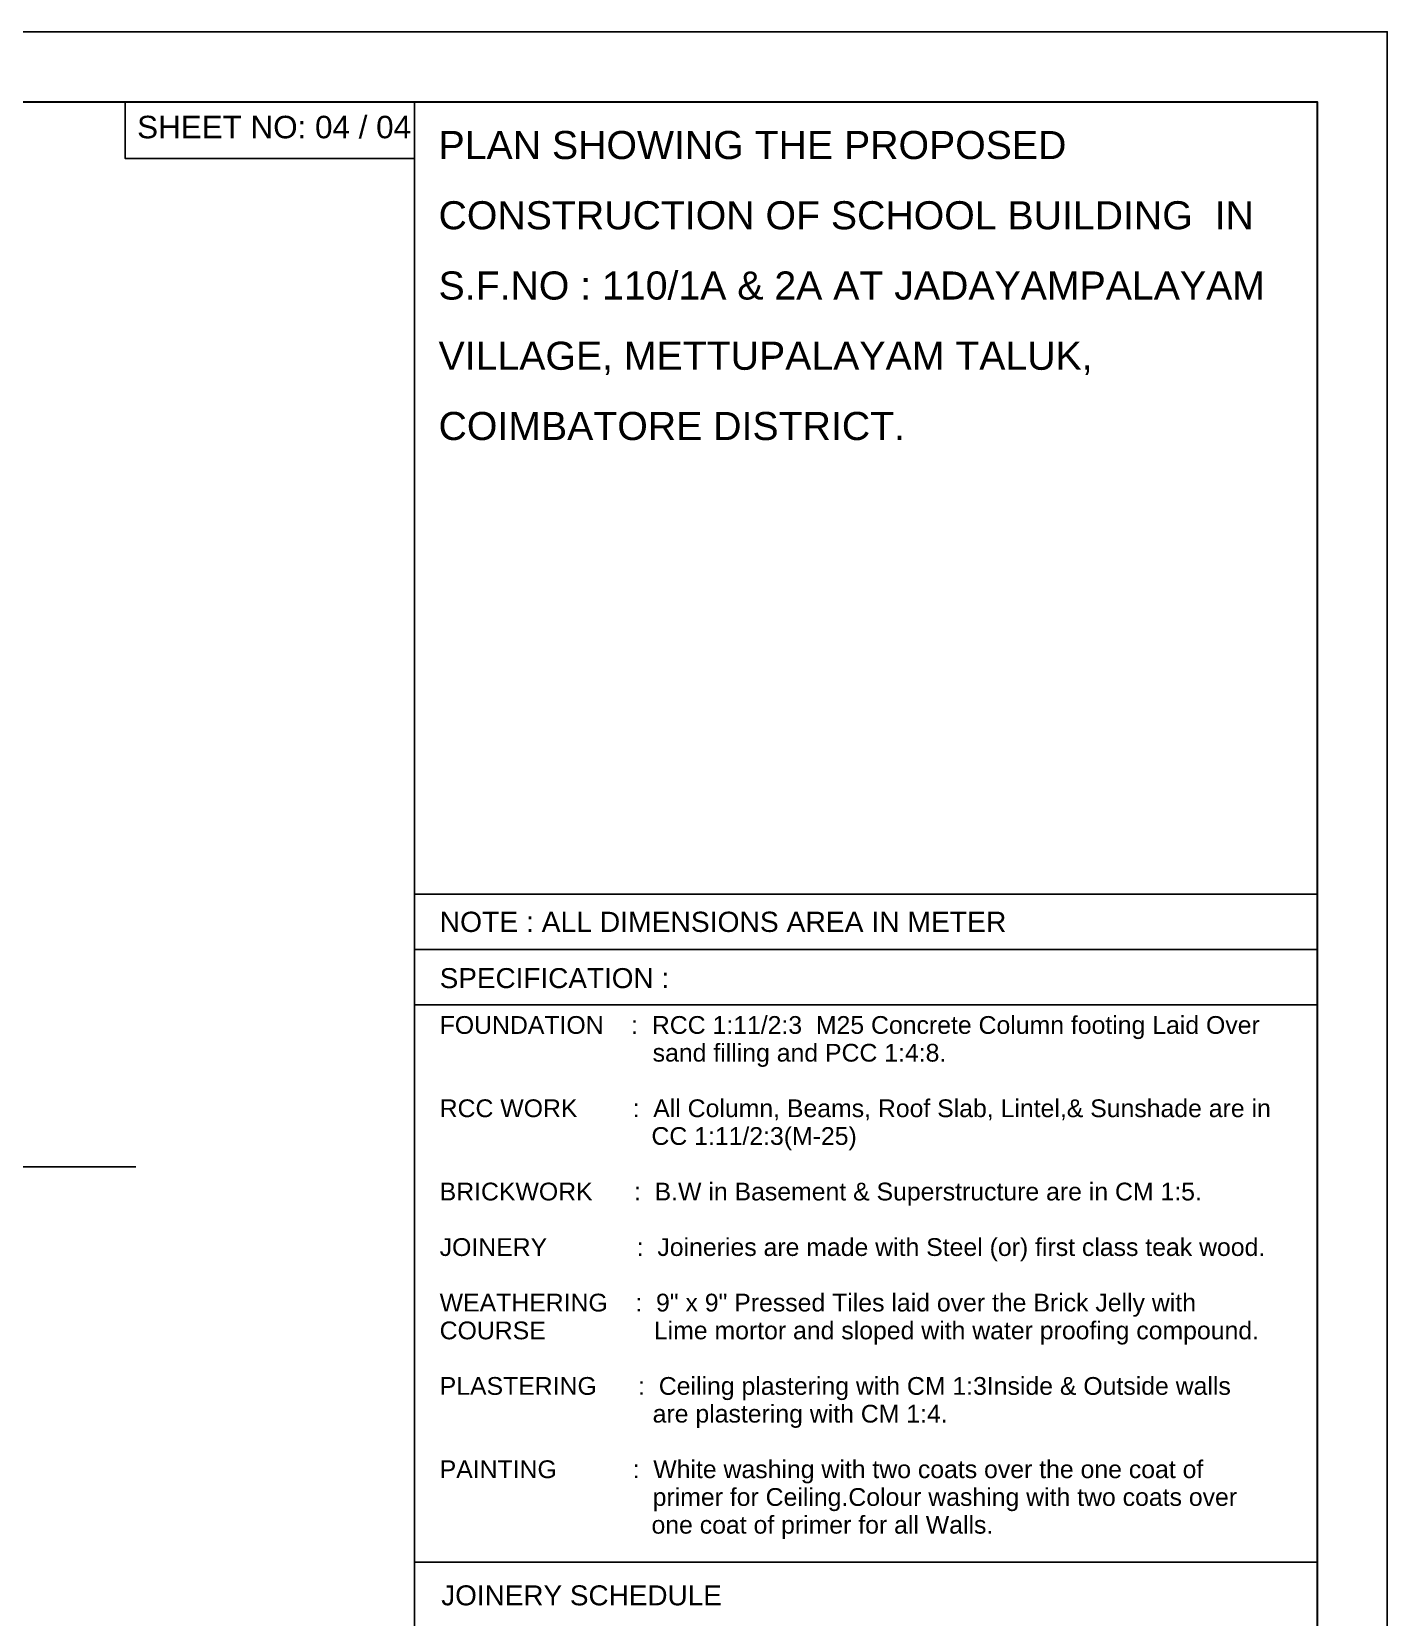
# Model space of a CAD drawing. Header units: metres. Extents: x -1744 to -758, y -4183 to -3914.
# Drawn here: x -782.46 to -758.34, y -4114.03 to -4085.82 of the extents above; entities that cross this region are included whole.
import ezdxf
from ezdxf.enums import TextEntityAlignment as Align

# ---------------------------------------------------------------- set-up
doc = ezdxf.new("R2010")
doc.units = ezdxf.units.M
doc.layers.add('A_---WALLS', color=255, linetype='Continuous', lineweight=30)
doc.layers.add('TEXT', color=7, linetype='Continuous')
doc.layers.add('WALL', color=7, linetype='Continuous')
doc.styles.add('KK', font='arial.ttf', dxfattribs={"width": 0.75})

# ---------------------------------------------------------------- blocks, each defined once
blk = doc.blocks.new('A$C1C9B1590')
for p, q in [((829.838, 11.395), (829.838, 95.895)), ((829.838, 81.799), (845.898, 81.799)), ((829.838, 80.814), (845.898, 80.814)), ((829.838, 80.814), (845.898, 80.814)), ((829.838, 80.814), (845.898, 80.814)), ((829.838, 80.814), (845.898, 80.814)), ((829.838, 80.814), (845.898, 80.814)), ((829.838, 79.83), (845.898, 79.83)), ((708.963, 76.946), (824.879, 76.946)), ((829.838, 69.913), (845.898, 69.913))]:
    blk.add_line(p, q)
at = {"color": 1}
blk.add_lwpolyline([(704.169, 97.145), (847.148, 97.145), (847.148, 10.145), (704.169, 10.145)], close=True, dxfattribs=at)
at = {"layer": 'A_---WALLS'}
blk.add_lwpolyline([(705.419, 95.895), (845.898, 95.895), (845.898, 11.395), (705.419, 11.395)], close=True, dxfattribs=at)
at = {"layer": 'WALL'}
blk.add_lwpolyline([(829.838, 95.895), (824.688, 95.895), (824.688, 94.891), (829.838, 94.891)], close=True, dxfattribs=at)
at = {"layer": 'TEXT', "style": 'KK'}
for s, height, p in [('SHEET NO: 04 / 04', 0.4, (824.902, 95.249)), ('SPECIFICATION :', 0.35544, (830.286, 80.128)), ('FOUNDATION    :  RCC 1:11/2:3  M25 Concrete Column footing Laid Over ', 0.31594, (830.286, 79.314)), ('sand filling and PCC 1:4:8.', 0.31594, (834.076, 78.82)), ('RCC WORK        :  All Column, Beams, Roof Slab, Lintel,& Sunshade are in ', 0.31594, (830.286, 77.832)), ('CC 1:11/2:3(M-25)', 0.31594, (834.054, 77.338)), ('BRICKWORK      :  B.W in Basement & Superstructure are in CM 1:5.', 0.31594, (830.286, 76.35)), ('JOINERY             :  Joineries are made with Steel (or) first class teak wood.', 0.31594, (830.286, 75.362)), ('WEATHERING    :  9" x 9" Pressed Tiles laid over the Brick Jelly with ', 0.31594, (830.286, 74.374)), ('COURSE', 0.3159, (830.286, 73.879)), ('Lime mortor and sloped with water proofing compound.', 0.31594, (834.097, 73.879)), ('PLASTERING      :  Ceiling plastering with CM 1:3Inside & Outside walls ', 0.31594, (830.286, 72.891)), ('are plastering with CM 1:4.', 0.31594, (834.076, 72.397)), ('PAINTING           :  White washing with two coats over the one coat of ', 0.31594, (830.286, 71.409)), ('primer for Ceiling.Colour washing with two coats over ', 0.31594, (834.076, 70.915)), ('one coat of primer for all Walls.', 0.31594, (834.055, 70.421))]:
    blk.add_text(s, height=height, dxfattribs=at).set_placement(p)
blk.add_text('NOTE : ALL DIMENSIONS AREA IN METER', height=0.35988, dxfattribs=at).set_placement((830.286, 81.307), align=Align.MIDDLE_LEFT)
blk.add_text('JOINERY SCHEDULE', height=0.35544, dxfattribs=at).set_placement((832.81, 69.323), align=Align.MIDDLE_CENTER)
at = {"layer": 'TEXT', "insert": (830.266, 95.379), "char_height": 0.499827, "width": 15.01006, "attachment_point": 1, "line_spacing_factor": 1.5, "style": 'KK'}
blk.add_mtext('{\\W1;\\C0;PLAN SHOWING THE PROPOSED CONSTRUCTION OF SCHOOL BUILDING  IN S.F.NO : 110/1A & 2A AT JADAYAMPALAYAM VILLAGE, METTUPALAYAM TALUK, COIMBATORE DISTRICT.}', dxfattribs=at)

msp = doc.modelspace()

# ---------------------------------------------------------------- block references
at = {"layer": 'WALL'}
msp.add_blockref('A$C1C9B1590', (-1605.48862, -4182.96317), dxfattribs=at)

doc.saveas('drawing.dxf')
